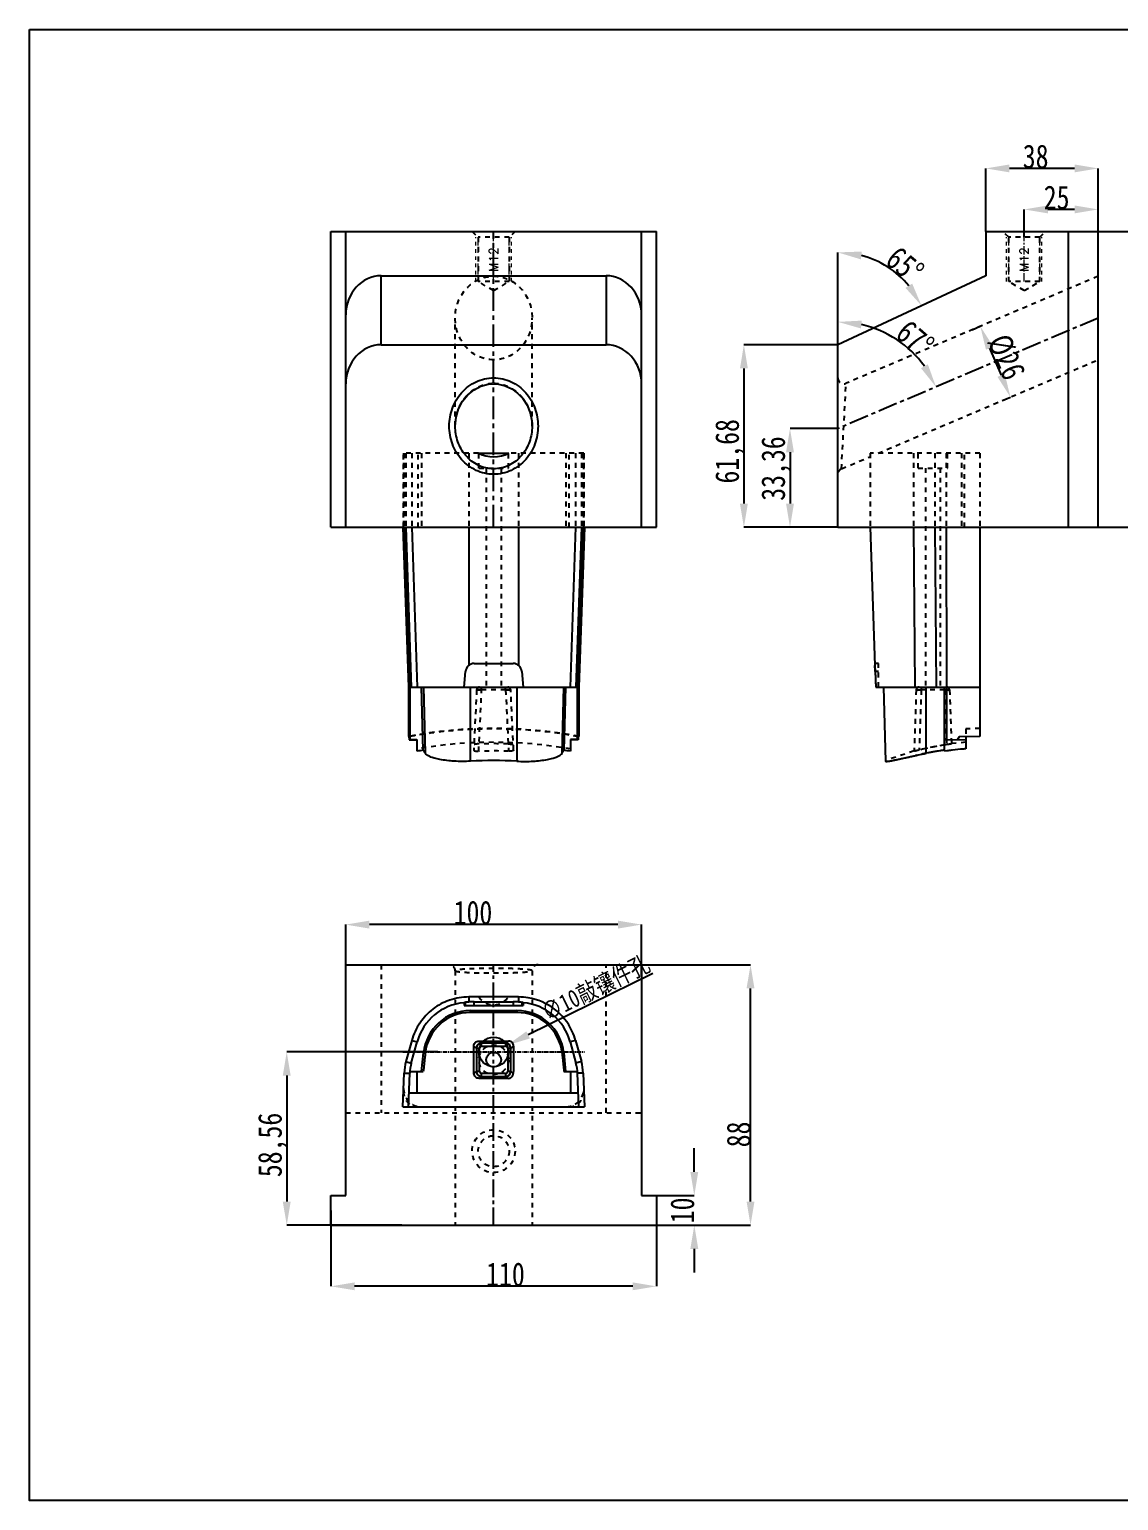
# Model space of a CAD drawing. Header units: millimetres. Extents: x 723 to 11228, y -2384 to 1578.
# Drawn here: x 5404.4 to 5772.6, y -1007.5 to -510.4 of the extents above; entities that cross this region are included whole.
import ezdxf
from ezdxf.enums import TextEntityAlignment as Align

# ---------------------------------------------------------------- set-up
doc = ezdxf.new("R2010")
doc.units = ezdxf.units.MM
doc.header["$LTSCALE"] = 16.335
doc.header["$PDMODE"] = 3
doc.header["$PDSIZE"] = 0.3125
doc.linetypes.add('CENTER', pattern=[0.6, 0.375, -0.075, 0.075, -0.075])
doc.linetypes.add('HIDDEN', pattern=[0.2, 0.1, -0.1])
doc.layers.get('0').update_dxf_attribs({"linetype": 'CONTINUOUS'})
doc.layers.get('Defpoints').update_dxf_attribs({"linetype": 'CONTINUOUS'})
doc.layers.add('DEFAULT_2', color=8, linetype='HIDDEN')
doc.layers.add('screw', color=33, linetype='CONTINUOUS', lineweight=13)
doc.styles.get("Standard").update_dxf_attribs({"font": 'txt', "width": 0.8})
doc.styles.add('TXT', font='txt.shx', dxfattribs={"bigfont": 'gbcbig.shx'})
doc.dimstyles.new('ISO-25', dxfattribs={"dimtxt": 8, "dimasz": 8, "dimexe": 0, "dimexo": 0, "dimgap": 0, "dimtad": 1, "dimtxsty": 'Standard', "dimcen": 0, "dimclrd": 4, "dimclre": 4, "dimclrt": 6, "dimadec": 0, "dimazin": 0, "dimtfac": 1, "dimtofl": 0, "dimtmove": 0, "dimatfit": 3, "dimfxl": 0, "dimarcsym": 0})

# ---------------------------------------------------------------- blocks, each defined once
blk = doc.blocks.new('*D217')
at = {"color": 4, "lineweight": -2}
for p, q in [((5629.2, -896.48), (5629.2, -888.48)), ((5616.37, -904.48), (5629.2, -904.48)), ((5616.37, -914.48), (5629.2, -914.48)), ((5629.2, -922.48), (5629.2, -930.48))]:
    blk.add_line(p, q, dxfattribs=at)
at = {"color": 4}
for points in [[(5627.87, -896.48), (5630.54, -896.48), (5629.2, -904.48)], [(5627.87, -922.48), (5630.54, -922.48), (5629.2, -914.48)]]:
    blk.add_solid(points, dxfattribs=at)
at = {"layer": 'Defpoints', "color": 0}
for p in [(5616.37, -904.48), (5616.37, -914.48), (5629.2, -914.48)]:
    blk.add_point(p, dxfattribs=at)
at = {"color": 6, "insert": (5625.2, -909.48), "char_height": 8, "attachment_point": 5, "rotation": 90}
blk.add_mtext('10', dxfattribs=at)
blk = doc.blocks.new('*D218')
at = {"color": 4, "lineweight": -2}
for p, q in [((5611.37, -826.48), (5648.21, -826.48)), ((5648.21, -906.48), (5648.21, -834.48)), ((5613.17, -914.48), (5648.21, -914.48))]:
    blk.add_line(p, q, dxfattribs=at)
at = {"color": 4}
for points in [[(5646.87, -834.48), (5649.54, -834.48), (5648.21, -826.48)], [(5646.87, -906.48), (5649.54, -906.48), (5648.21, -914.48)]]:
    blk.add_solid(points, dxfattribs=at)
at = {"layer": 'Defpoints', "color": 0}
for p in [(5611.37, -826.48), (5648.21, -826.48), (5613.17, -914.48)]:
    blk.add_point(p, dxfattribs=at)
at = {"color": 6, "insert": (5644.21, -883.81), "char_height": 8, "attachment_point": 5, "rotation": 90}
blk.add_mtext('88', dxfattribs=at)
blk = doc.blocks.new('*D219')
at = {"color": 4, "lineweight": -2}
for p, q in [((5511.37, -830.41), (5511.37, -812.9)), ((5603.37, -812.9), (5519.37, -812.9)), ((5611.37, -830.41), (5611.37, -812.9))]:
    blk.add_line(p, q, dxfattribs=at)
at = {"color": 4}
for points in [[(5519.37, -811.57), (5519.37, -814.24), (5511.37, -812.9)], [(5603.37, -811.57), (5603.37, -814.24), (5611.37, -812.9)]]:
    blk.add_solid(points, dxfattribs=at)
at = {"layer": 'Defpoints', "color": 0}
for p in [(5511.37, -812.9), (5511.37, -830.41), (5611.37, -830.41)]:
    blk.add_point(p, dxfattribs=at)
at = {"color": 6, "insert": (5554.37, -808.9), "char_height": 8, "attachment_point": 5}
blk.add_mtext('100', dxfattribs=at)
blk = doc.blocks.new('*D220')
at = {"color": 4, "lineweight": -2}
for p, q in [((5506.37, -909.48), (5506.37, -935.14)), ((5616.37, -909.48), (5616.37, -935.14)), ((5608.37, -935.14), (5514.37, -935.14))]:
    blk.add_line(p, q, dxfattribs=at)
at = {"color": 4}
for points in [[(5514.37, -933.81), (5514.37, -936.47), (5506.37, -935.14)], [(5608.37, -933.81), (5608.37, -936.47), (5616.37, -935.14)]]:
    blk.add_solid(points, dxfattribs=at)
at = {"layer": 'Defpoints', "color": 0}
for p in [(5506.37, -909.48), (5616.37, -909.48), (5506.37, -935.14)]:
    blk.add_point(p, dxfattribs=at)
at = {"color": 6, "insert": (5565.36, -931.14), "char_height": 8, "attachment_point": 5}
blk.add_mtext('110', dxfattribs=at)
blk = doc.blocks.new('*D221')
at = {"color": 4, "lineweight": -2}
for p, q in [((5542.49, -855.92), (5491.42, -855.92)), ((5491.42, -863.92), (5491.42, -906.48)), ((5530.32, -914.48), (5491.42, -914.48))]:
    blk.add_line(p, q, dxfattribs=at)
at = {"color": 4}
for points in [[(5490.08, -863.92), (5492.75, -863.92), (5491.42, -855.92)], [(5490.08, -906.48), (5492.75, -906.48), (5491.42, -914.48)]]:
    blk.add_solid(points, dxfattribs=at)
at = {"layer": 'Defpoints', "color": 0}
for p in [(5542.49, -855.92), (5491.42, -914.48), (5530.32, -914.48)]:
    blk.add_point(p, dxfattribs=at)
at = {"color": 6, "insert": (5486.75, -887.37), "char_height": 8, "attachment_point": 5, "rotation": 90}
blk.add_mtext('58,56', dxfattribs=at)
blk = doc.blocks.new('*D222')
at = {"color": 4, "lineweight": -2}
blk.add_line((5615.23, -829.44), (5573.04, -850.18), dxfattribs=at)
at = {"color": 4}
blk.add_solid([(5572.45, -848.98), (5573.63, -851.38), (5565.86, -853.71)], dxfattribs=at)
at = {"layer": 'Defpoints', "color": 0}
for p in [(5565.86, -853.71), (5556.88, -858.12)]:
    blk.add_point(p, dxfattribs=at)
at = {"color": 6, "insert": (5595.97, -834.48), "char_height": 6, "attachment_point": 5, "rotation": 26.1835}
blk.add_mtext('∅10{\\fSimSun|b0|i0|c134|p2;敲镶件孔}', dxfattribs=at)
blk = doc.blocks.new('*D223')
at = {"color": 4, "lineweight": -2}
for p, q in [((5740.74, -580.64), (5740.74, -571.21)), ((5757.74, -571.21), (5748.74, -571.21)), ((5765.74, -578.64), (5765.74, -571.21))]:
    blk.add_line(p, q, dxfattribs=at)
at = {"color": 4}
for points in [[(5748.74, -569.87), (5748.74, -572.54), (5740.74, -571.21)], [(5757.74, -569.87), (5757.74, -572.54), (5765.74, -571.21)]]:
    blk.add_solid(points, dxfattribs=at)
at = {"layer": 'Defpoints', "color": 0}
for p in [(5740.74, -571.21), (5740.74, -580.64), (5765.74, -578.64)]:
    blk.add_point(p, dxfattribs=at)
at = {"color": 6, "insert": (5751.7, -567.21), "char_height": 8, "attachment_point": 5}
blk.add_mtext('25', dxfattribs=at)
blk = doc.blocks.new('*D224')
at = {"color": 4, "lineweight": -2}
for p, q in [((5727.74, -578.64), (5727.74, -557.36)), ((5757.74, -557.36), (5735.74, -557.36)), ((5765.74, -578.64), (5765.74, -557.36))]:
    blk.add_line(p, q, dxfattribs=at)
at = {"color": 4}
for points in [[(5735.74, -556.03), (5735.74, -558.69), (5727.74, -557.36)], [(5757.74, -556.03), (5757.74, -558.69), (5765.74, -557.36)]]:
    blk.add_solid(points, dxfattribs=at)
at = {"layer": 'Defpoints', "color": 0}
for p in [(5727.74, -557.36), (5727.74, -578.64), (5765.74, -578.64)]:
    blk.add_point(p, dxfattribs=at)
at = {"color": 6, "insert": (5744.6, -553.36), "char_height": 8, "attachment_point": 5}
blk.add_mtext('38', dxfattribs=at)
blk = doc.blocks.new('*D225')
at = {"color": 4, "lineweight": -2}
for p, q in [((5677.74, -616.95), (5645.97, -616.95)), ((5645.97, -624.95), (5645.97, -670.64)), ((5677.74, -678.64), (5645.97, -678.64))]:
    blk.add_line(p, q, dxfattribs=at)
at = {"color": 4}
for points in [[(5644.64, -624.95), (5647.31, -624.95), (5645.97, -616.95)], [(5644.64, -670.64), (5647.31, -670.64), (5645.97, -678.64)]]:
    blk.add_solid(points, dxfattribs=at)
at = {"layer": 'Defpoints', "color": 0}
for p in [(5677.74, -616.95), (5645.97, -678.64), (5677.74, -678.64)]:
    blk.add_point(p, dxfattribs=at)
at = {"color": 6, "insert": (5641.31, -652.96), "char_height": 8, "attachment_point": 5, "rotation": 90}
blk.add_mtext('61,68', dxfattribs=at)
blk = doc.blocks.new('*D226')
at = {"color": 4, "lineweight": -2}
for p, q in [((5677.74, -645.28), (5661.56, -645.28)), ((5661.56, -653.28), (5661.56, -670.64)), ((5677.74, -678.64), (5661.56, -678.64))]:
    blk.add_line(p, q, dxfattribs=at)
at = {"color": 4}
for points in [[(5660.22, -653.28), (5662.89, -653.28), (5661.56, -645.28)], [(5660.22, -670.64), (5662.89, -670.64), (5661.56, -678.64)]]:
    blk.add_solid(points, dxfattribs=at)
at = {"layer": 'Defpoints', "color": 0}
for p in [(5677.74, -645.28), (5661.56, -678.64), (5677.74, -678.64)]:
    blk.add_point(p, dxfattribs=at)
at = {"color": 6, "insert": (5656.89, -658.78), "char_height": 8, "attachment_point": 5, "rotation": 90}
blk.add_mtext('33,36', dxfattribs=at)
blk = doc.blocks.new('*D227')
at = {"color": 4, "lineweight": -2}
blk.add_line((5677.74, -616.95), (5677.74, -609.22), dxfattribs=at)
blk.add_arc((5677.74, -645.28), 36.05, 35.7403, 77.2597, dxfattribs=at)
at = {"color": 4}
for points in [[(5685.54, -611.44), (5685.84, -608.79), (5677.74, -609.22)], [(5708.16, -623.56), (5705.84, -624.87), (5710.92, -631.19)]]:
    blk.add_solid(points, dxfattribs=at)
at = {"layer": 'Defpoints', "color": 0}
for p in [(5765.74, -607.92), (5691.44, -611.93), (5677.74, -616.95), (5677.74, -645.28), (5677.74, -678.64)]:
    blk.add_point(p, dxfattribs=at)
at = {"color": 6, "insert": (5703.85, -614.91), "char_height": 8, "attachment_point": 5, "rotation": 319.3014}
blk.add_mtext('67°', dxfattribs=at)
blk = doc.blocks.new('*D228')
at = {"color": 4, "lineweight": -2}
blk.add_line((5677.74, -616.95), (5677.74, -585.74), dxfattribs=at)
blk.add_arc((5677.74, -616.95), 31.21, 39.7277, 75.2723, dxfattribs=at)
at = {"color": 4}
for points in [[(5685.5, -588.09), (5685.84, -585.45), (5677.74, -585.74)], [(5702.87, -596.29), (5700.61, -597.72), (5706.02, -603.76)]]:
    blk.add_solid(points, dxfattribs=at)
at = {"layer": 'Defpoints', "color": 0}
for p in [(5689.26, -587.95), (5727.74, -593.64), (5677.74, -616.95), (5677.74, -616.95), (5677.74, -678.64)]:
    blk.add_point(p, dxfattribs=at)
at = {"color": 6, "insert": (5700.41, -590.01), "char_height": 8, "attachment_point": 5, "rotation": 319.9171}
blk.add_mtext('65°', dxfattribs=at)
blk = doc.blocks.new('*D229')
at = {"color": 4, "lineweight": -2}
for p, q in [((5723.13, -611.89), (5725.9, -610.71)), ((5729.02, -618.07), (5732.93, -627.28)), ((5733.29, -635.82), (5736.06, -634.64))]:
    blk.add_line(p, q, dxfattribs=at)
at = {"color": 4}
for points in [[(5730.25, -617.55), (5727.8, -618.6), (5725.9, -610.71)], [(5734.16, -626.76), (5731.7, -627.8), (5736.06, -634.64)]]:
    blk.add_solid(points, dxfattribs=at)
at = {"layer": 'Defpoints', "color": 0}
for p in [(5723.13, -611.89), (5733.29, -635.82), (5736.06, -634.64)]:
    blk.add_point(p, dxfattribs=at)
at = {"color": 6, "insert": (5734.66, -621.11), "char_height": 8, "attachment_point": 5, "rotation": 293}
blk.add_mtext('%%c26', dxfattribs=at)
blk = doc.blocks.new('*D230')
at = {"color": 4, "lineweight": -2}
for p, q in [((5760.59, -578.64), (5787.34, -578.64)), ((5787.34, -586.64), (5787.34, -670.64)), ((5760.59, -678.64), (5787.34, -678.64))]:
    blk.add_line(p, q, dxfattribs=at)
at = {"color": 4}
for points in [[(5786, -586.64), (5788.67, -586.64), (5787.34, -578.64)], [(5786, -670.64), (5788.67, -670.64), (5787.34, -678.64)]]:
    blk.add_solid(points, dxfattribs=at)
at = {"layer": 'Defpoints', "color": 0}
for p in [(5760.59, -578.64), (5760.59, -678.64), (5787.34, -678.64)]:
    blk.add_point(p, dxfattribs=at)
at = {"color": 6, "insert": (5783.34, -625.16), "char_height": 8, "attachment_point": 5, "rotation": 90}
blk.add_mtext('100', dxfattribs=at)

msp = doc.modelspace()

# ---------------------------------------------------------------- linework, layer by layer
at = {"color": 7, "linetype": 'Continuous'}
for p, q in [((5506.371, -678.636), (5506.371, -578.636)), ((5506.371, -578.636), (5616.371, -578.636)), ((5511.371, -678.636), (5511.371, -578.636)), ((5611.371, -678.636), (5611.371, -578.636)), ((5616.371, -678.636), (5616.371, -578.636)), ((5727.737, -578.636), (5727.737, -593.636)), ((5727.737, -578.636), (5765.737, -578.636)), ((5755.737, -678.636), (5755.737, -578.636)), ((5765.737, -678.636), (5765.737, -578.636)), ((5523.371, -616.952), (5523.371, -593.636)), ((5523.371, -593.636), (5599.371, -593.636)), ((5599.371, -593.636), (5599.371, -616.952)), ((5727.737, -593.636), (5677.737, -616.952)), ((5523.371, -616.952), (5599.371, -616.952)), ((5677.737, -678.636), (5677.737, -616.952)), ((5548.371, -644.427), (5548.371, -644.423)), ((5574.371, -644.427), (5574.371, -644.43)), ((5556.245, -653.636), (5566.498, -653.636)), ((5506.371, -678.636), (5616.371, -678.636)), ((5530.712, -678.636), (5532.599, -732.643)), ((5531.122, -678.636), (5533.007, -732.643)), ((5531.717, -678.636), (5533.536, -732.643)), ((5533.687, -678.636), (5535.506, -732.643)), ((5552.949, -678.636), (5552.949, -725.297)), ((5569.793, -678.636), (5569.793, -725.297)), ((5589.056, -678.636), (5587.237, -732.643)), ((5591.026, -678.636), (5589.207, -732.643)), ((5591.621, -678.636), (5589.736, -732.643)), ((5592.031, -678.636), (5590.144, -732.643)), ((5677.737, -678.636), (5765.737, -678.636)), ((5688.615, -678.636), (5690.245, -725.297)), ((5703.299, -678.636), (5703.799, -732.643)), ((5710.467, -678.636), (5710.967, -732.643)), ((5714.351, -678.636), (5714.419, -732.643)), ((5725.737, -678.636), (5725.737, -749.301)), ((5554.82, -724.643), (5567.923, -724.643)), ((5551.371, -732.643), (5551.832, -727.381)), ((5570.911, -727.381), (5571.371, -732.643)), ((5532.599, -732.643), (5532.599, -749.301)), ((5532.599, -732.643), (5533.007, -732.643)), ((5533.007, -732.643), (5533.007, -750.334)), ((5533.044, -750.323), (5533.044, -732.643)), ((5533.044, -732.643), (5589.699, -732.643)), ((5537.595, -753.95), (5537.034, -732.643)), ((5537.665, -732.643), (5538.248, -755.009)), ((5553.527, -757.674), (5553.527, -732.643)), ((5569.216, -732.643), (5569.216, -757.674)), ((5584.495, -755.009), (5585.078, -732.643)), ((5585.709, -732.643), (5585.148, -753.95)), ((5589.699, -750.323), (5589.699, -732.643)), ((5589.736, -732.643), (5589.736, -750.334)), ((5589.736, -732.643), (5590.144, -732.643)), ((5590.144, -732.643), (5590.144, -749.301)), ((5690.571, -732.643), (5725.737, -732.643)), ((5693.201, -732.643), (5693.857, -757.674)), ((5707.599, -755.009), (5707.54, -732.643)), ((5713.776, -754.321), (5713.776, -732.643)), ((5714.419, -732.643), (5714.419, -750.334)), ((5532.851, -749.441), (5532.599, -749.301)), ((5532.769, -749.396), (5532.769, -750.449)), ((5532.769, -750.449), (5533.007, -750.334)), ((5532.769, -750.449), (5535.367, -750.449)), ((5532.871, -750.4), (5532.851, -749.441)), ((5533.044, -750.323), (5535.367, -750.323)), ((5535.367, -750.323), (5535.367, -754.321)), ((5587.376, -750.323), (5587.376, -754.321)), ((5589.699, -750.323), (5587.376, -750.323)), ((5589.974, -750.449), (5587.376, -750.449)), ((5589.974, -750.449), (5589.736, -750.334)), ((5589.892, -749.441), (5589.872, -750.4)), ((5590.144, -749.301), (5589.892, -749.441)), ((5589.974, -749.396), (5589.974, -750.449)), ((5713.776, -750.323), (5721.013, -750.449)), ((5718.735, -749.441), (5718.185, -750.4)), ((5725.737, -749.301), (5718.735, -749.441)), ((5721.013, -749.396), (5721.013, -753.527)), ((5511.371, -904.476), (5511.371, -826.476)), ((5511.371, -826.476), (5611.371, -826.476)), ((5611.371, -826.476), (5611.371, -904.476)), ((5551.371, -839.31), (5551.371, -840.241)), ((5551.832, -840.241), (5551.832, -839.092)), ((5552.949, -837.355), (5552.949, -838.985)), ((5569.793, -837.355), (5552.949, -837.355)), ((5554.82, -840.241), (5554.82, -838.962)), ((5554.82, -838.962), (5567.923, -838.962)), ((5567.923, -838.962), (5567.923, -840.241)), ((5569.793, -837.355), (5569.793, -838.985)), ((5570.911, -839.092), (5570.911, -840.241)), ((5571.371, -839.31), (5571.371, -840.241)), ((5551.371, -840.241), (5571.371, -840.241)), ((5553.527, -842.596), (5553.527, -841.941)), ((5553.527, -841.941), (5569.216, -841.941)), ((5569.216, -841.941), (5569.216, -842.596)), ((5533.687, -852.039), (5531.717, -859.207)), ((5533.536, -859.707), (5535.506, -852.538)), ((5533.687, -852.039), (5535.506, -852.538)), ((5555.605, -854.653), (5554.636, -853.983)), ((5555.605, -854.653), (5555.605, -862.529)), ((5555.605, -854.653), (5556.608, -854.653)), ((5556.326, -852.264), (5557.312, -852.945)), ((5556.608, -862.529), (5556.608, -854.653)), ((5557.312, -853.95), (5557.312, -852.945)), ((5565.431, -852.945), (5557.312, -852.945)), ((5557.312, -853.95), (5565.431, -853.95)), ((5565.431, -852.945), (5566.417, -852.264)), ((5565.431, -852.945), (5565.431, -853.95)), ((5566.134, -854.653), (5566.134, -862.529)), ((5566.134, -854.653), (5567.138, -854.653)), ((5568.107, -853.983), (5567.138, -854.653)), ((5567.138, -862.529), (5567.138, -854.653)), ((5589.056, -852.039), (5587.237, -852.538)), ((5587.237, -852.538), (5589.207, -859.707)), ((5589.056, -852.039), (5591.026, -859.207)), ((5531.717, -859.207), (5533.536, -859.707)), ((5537.034, -862.516), (5537.665, -856.279)), ((5537.665, -856.279), (5538.248, -856.338)), ((5584.495, -856.338), (5585.078, -856.279)), ((5585.078, -856.279), (5585.709, -862.516)), ((5591.026, -859.207), (5589.207, -859.707)), ((5530.712, -874.476), (5531.122, -863.091)), ((5531.122, -863.091), (5533.007, -863.159)), ((5532.599, -874.476), (5533.007, -863.159)), ((5533.044, -862.516), (5537.595, -862.516)), ((5535.367, -862.516), (5535.367, -869.753)), ((5554.722, -863.183), (5555.605, -862.529)), ((5556.608, -862.529), (5555.605, -862.529)), ((5557.312, -864.237), (5556.444, -864.879)), ((5557.312, -864.237), (5557.312, -863.232)), ((5565.431, -863.232), (5557.312, -863.232)), ((5557.312, -864.237), (5565.431, -864.237)), ((5565.431, -863.232), (5565.431, -864.237)), ((5566.299, -864.879), (5565.431, -864.237)), ((5567.138, -862.529), (5566.134, -862.529)), ((5567.138, -862.529), (5568.021, -863.183)), ((5585.148, -862.516), (5589.699, -862.516)), ((5587.376, -862.516), (5587.376, -869.753)), ((5591.621, -863.091), (5589.736, -863.159)), ((5590.144, -874.476), (5589.736, -863.159)), ((5591.621, -863.091), (5592.031, -874.476)), ((5532.769, -869.753), (5589.974, -869.753)), ((5530.712, -874.476), (5592.031, -874.476)), ((5506.371, -914.476), (5506.371, -904.476)), ((5506.371, -904.476), (5511.371, -904.476)), ((5611.371, -904.476), (5616.371, -904.476)), ((5616.371, -904.476), (5616.371, -914.476)), ((5506.371, -914.476), (5616.371, -914.476))]:
    msp.add_line(p, q, dxfattribs=at)
at = {"color": 1, "linetype": 'CENTER', "ltscale": 1.243955}
msp.add_line((5561.371, -678.636), (5561.371, -578.636), dxfattribs=at)
at = {"color": 1, "linetype": 'CENTER', "ltscale": 0.970285}
msp.add_line((5561.371, -914.476), (5561.371, -826.476), dxfattribs=at)
at = {"color": 1, "linetype": 'CENTER', "ltscale": 0.230886}
msp.add_line((5530.712, -855.916), (5592.031, -855.916), dxfattribs=at)
msp.add_lwpolyline([(5404.429, -510.383), (6094.749, -510.383), (6094.749, -1007.549), (5404.429, -1007.549)], close=True)
at = {"color": 7, "linetype": 'Continuous'}
for points in [[(5548.371, -644.423), (5548.658, -641.441), (5549.515, -638.566), (5550.876, -635.994), (5552.651, -633.828), (5554.75, -632.127), (5557.076, -630.936), (5559.527, -630.277), (5561.371, -630.132)], [(5561.371, -630.132), (5562.984, -630.242), (5565.272, -630.791), (5567.468, -631.803), (5569.487, -633.262), (5571.25, -635.138), (5572.684, -637.387), (5573.715, -639.945), (5574.277, -642.705), (5574.371, -644.43)]]:
    msp.add_lwpolyline(points, dxfattribs=at)
msp.add_circle((5561.371, -855.916), 5)
msp.add_circle((5561.371, -858.59), 2.5, dxfattribs=at)
for centre, radius, start, end in [((5554.82, -727.643), 3, 90, 175), ((5567.923, -727.643), 3, 5, 90), ((7920.47, -637.38), 2231.933, 182.311027, 182.446211), ((5561.371, -903.636), 151.563, 99.02565, 99.87939), ((5561.371, -903.636), 151.563, 80.12061, 80.97435), ((5725.475, -840.771), 87.605, 97.67439, 101.77447), ((5726.979, -841.321), 87.996, 93.88713, 98.6289), ((5561.371, -905.251), 147.785, 86.95725, 93.04275), ((5552.755, -857.075), 19.654, 117.85714, 136.77703), ((5553.057, -857.657), 20.309, 109.74706, 117.84663), ((5553.087, -857.735), 20.392, 108.62138, 109.75074), ((5553.033, -857.553), 20.203, 99.37369, 108.64275), ((5552.963, -857.072), 19.717, 90.03879, 99.39915), ((5561.632, -860.345), 23.404, 114.75518, 116.00246), ((5569.79, -857.36), 20.005, 80.68995, 89.99064), ((5561.227, -860.083), 23.118, 63.9707, 65.23366), ((5569.793, -857.332), 18.09, 15.36508, 84.99557), ((5569.81, -857.322), 19.957, 24.67446, 80.69033), ((5553.235, -857.522), 20.309, 136.78746, 144.86978), ((5553.527, -857.884), 15.943, 90, 174.22365), ((5553.54, -857.978), 15.381, 90.04942, 173.88136), ((5561.371, -6474.351), 5631.76, 89.920191, 90.079809), ((5569.216, -857.884), 15.943, 5.77635, 90), ((5569.203, -857.977), 15.381, 6.11833, 89.95103), ((5552.697, -857.276), 19.719, 155.23557, 164.59563), ((5553.142, -857.472), 20.205, 145.99176, 155.26102), ((5553.303, -857.571), 20.394, 144.86611, 146.01311), ((5569.763, -857.344), 20.009, 15.37464, 24.67453), ((3781.854, -875.174), 1772.909, 0.387542, 0.684869), ((5557.313, -854.654), 1.709, 90.059, 179.94698), ((5561.371, 3639.491), 4491.757, 269.935636, 270.064364), ((5565.429, -854.654), 1.709, 0.05303, 89.941), ((7340.882, -875.174), 1772.902, 179.31513, 179.612458), ((5548.072, -863.701), 16.961, 164.6344, 177.938), ((5548.072, -863.701), 15.075, 164.6344, 177.938), ((5574.671, -863.701), 15.075, 2.062, 15.3656), ((5574.671, -863.701), 16.961, 2.062, 15.3656), ((5557.313, -862.528), 1.709, 180.05739, 269.93744), ((5561.371, -5186.523), 4321.647, 89.934667, 90.065333), ((5565.429, -862.528), 1.709, 270.06256, 359.94262)]:
    msp.add_arc(centre, radius, start, end, dxfattribs=at)
for centre, major_axis, ratio, start_param, end_param in [((5523.371, -606.877), (0, 13.241), 0.9063078, 0, 1.5707963), ((5599.371, -606.877), (0, 13.241), 0.9063078, -1.5707963, 0), ((5523.371, -630.192), (0, 13.241), 0.9063078, 0, 1.5707963), ((5599.371, -630.192), (0, -13.241), 0.9063078, 1.5707963, 3.1415927), ((5561.371, -640.658), (0, 14.123), 0.9205049, 2.7362133, 3.546972), ((5548.072, -750.344), (15.075, 0), 0.0174551, 3.0628674, 3.105604), ((5574.671, -750.344), (15.075, 0), 0.0174551, 0.0359887, 0.0787252), ((5552.949, -857.332), (4.794, 17.444), 0.999959, 0.3555085, 1.5707963), ((5554.82, -839.067), (3, 0), 0.0349208, 1.5707963, 2.244199), ((5567.923, -839.067), (3, 0), 0.0349208, 0.8973936, 1.5707963)]:
    msp.add_ellipse(centre, major_axis=major_axis, ratio=ratio, start_param=start_param, end_param=end_param, dxfattribs=at)
for points, knots in [([(5561.371, -660.723), (5560.349, -660.723), (5558.296, -660.493), (5555.374, -659.485), (5552.732, -657.88), (5550.472, -655.774), (5548.663, -653.272), (5546.912, -649.56), (5546.011, -644.427), (5546.912, -639.293), (5548.663, -635.582), (5550.473, -633.079), (5552.732, -630.974), (5555.374, -629.37), (5558.296, -628.361), (5560.349, -628.132), (5561.371, -628.132)], [0, 0, 0, 0, 0.0625418, 0.1250834, 0.187637, 0.2501975, 0.3127658, 0.3753395, 0.5000133, 0.6246828, 0.6872516, 0.7498142, 0.8123688, 0.8749182, 0.9374592, 1, 1, 1, 1]), ([(5561.371, -628.132), (5562.394, -628.132), (5564.446, -628.361), (5567.369, -629.37), (5570.011, -630.974), (5572.271, -633.08), (5574.08, -635.582), (5575.831, -639.294), (5576.731, -644.428), (5575.831, -649.561), (5574.08, -653.273), (5572.27, -655.775), (5570.011, -657.881), (5567.369, -659.485), (5564.446, -660.493), (5562.394, -660.723), (5561.371, -660.723)], [0, 0, 0, 0, 0.0625418, 0.1250834, 0.187637, 0.2501975, 0.3127658, 0.3753395, 0.5000133, 0.6246828, 0.6872516, 0.7498142, 0.8123688, 0.8749182, 0.9374592, 1, 1, 1, 1]), ([(5561.371, -658.882), (5560.473, -658.882), (5558.671, -658.672), (5556.115, -657.757), (5553.818, -656.31), (5551.226, -653.806), (5548.972, -649.819), (5548.371, -646.215), (5548.371, -644.427)], [0, 0, 0, 0, 0.125291, 0.2505653, 0.3758372, 0.50109, 0.7504989, 1, 1, 1, 1]), ([(5574.371, -644.43), (5574.371, -646.218), (5573.77, -649.821), (5571.516, -653.807), (5568.924, -656.31), (5566.628, -657.757), (5564.072, -658.672), (5562.269, -658.882), (5561.371, -658.882)], [0, 0, 0, 0, 0.2495058, 0.4989076, 0.624155, 0.7494249, 0.8747044, 1, 1, 1, 1]), ([(5690.245, -725.297), (5690.25, -725.439), (5690.286, -726.134), (5690.33, -726.828), (5690.352, -727.381)], [0, 0, 0, 0, 0.2036731, 1, 1, 1, 1]), ([(5538.248, -755.009), (5538.195, -754.906), (5538, -754.54), (5537.778, -754.186), (5537.595, -753.95)], [0, 0, 0, 0, 0.2788136, 1, 1, 1, 1]), ([(5553.527, -757.674), (5551.679, -757.772), (5548.217, -757.776), (5544.124, -757.331), (5541.415, -756.717), (5539.928, -756.221), (5538.877, -755.698), (5538.368, -755.244), (5538.248, -755.009)], [0, 0, 0, 0, 0.3504898, 0.6544311, 0.7772408, 0.8762646, 0.9500489, 1, 1, 1, 1]), ([(5569.216, -757.674), (5571.064, -757.772), (5574.526, -757.775), (5578.62, -757.331), (5581.328, -756.717), (5582.815, -756.221), (5583.866, -755.698), (5584.375, -755.243), (5584.495, -755.009)], [0, 0, 0, 0, 0.350521, 0.6544557, 0.7772648, 0.8762734, 0.9500549, 1, 1, 1, 1]), ([(5584.495, -755.009), (5584.548, -754.906), (5584.743, -754.54), (5584.965, -754.186), (5585.148, -753.95)], [0, 0, 0, 0, 0.2788131, 1, 1, 1, 1]), ([(5693.857, -757.674), (5693.857, -757.703), (5693.927, -757.737), (5694.015, -757.745), (5694.194, -757.751), (5694.491, -757.724), (5695.174, -757.633), (5696.309, -757.42), (5697.982, -757.075), (5700.023, -756.633), (5702.361, -756.124), (5704.919, -755.572), (5706.69, -755.198), (5707.599, -755.009)], [0, 0, 0, 0, 0.006245, 0.0122091, 0.020404, 0.0436933, 0.076161, 0.1673647, 0.2905568, 0.4410351, 0.613305, 0.8017384, 1, 1, 1, 1]), ([(5551.832, -839.092), (5551.867, -839.075), (5551.985, -839.059), (5552.211, -839.026), (5552.547, -839.001), (5552.805, -838.989), (5552.949, -838.985)], [0, 0, 0, 0, 0.1039786, 0.3112934, 0.6139785, 1, 1, 1, 1]), ([(5569.793, -838.985), (5569.938, -838.989), (5570.196, -839.001), (5570.532, -839.026), (5570.758, -839.059), (5570.876, -839.075), (5570.911, -839.092)], [0, 0, 0, 0, 0.3859944, 0.6886776, 0.8960027, 1, 1, 1, 1]), ([(5554.636, -853.983), (5554.633, -853.764), (5554.713, -853.318), (5555.08, -852.745), (5555.646, -852.354), (5556.1, -852.263), (5556.326, -852.264)], [0, 0, 0, 0, 0.2464005, 0.4951101, 0.7467126, 1, 1, 1, 1]), ([(5557.312, -853.95), (5557.134, -853.95), (5556.773, -854.114), (5556.608, -854.475), (5556.608, -854.653)], [0, 0, 0, 0, 0.5002607, 1, 1, 1, 1]), ([(5566.134, -854.653), (5566.134, -854.474), (5565.97, -854.114), (5565.609, -853.95), (5565.431, -853.95)], [0, 0, 0, 0, 0.5000928, 1, 1, 1, 1]), ([(5568.107, -853.983), (5568.109, -853.764), (5568.029, -853.318), (5567.663, -852.745), (5567.097, -852.354), (5566.642, -852.263), (5566.417, -852.264)], [0, 0, 0, 0, 0.2463777, 0.495074, 0.7466884, 1, 1, 1, 1]), ([(5538.248, -856.338), (5538.193, -856.851), (5537.974, -858.91), (5537.757, -860.969), (5537.595, -862.516)], [0, 0, 0, 0, 0.2488225, 1, 1, 1, 1]), ([(5584.495, -856.338), (5584.55, -856.851), (5584.769, -858.91), (5584.986, -860.969), (5585.148, -862.516)], [0, 0, 0, 0, 0.2488225, 1, 1, 1, 1]), ([(5556.444, -864.879), (5556.007, -864.88), (5555.099, -864.521), (5554.725, -863.617), (5554.722, -863.183)], [0, 0, 0, 0, 0.5015711, 1, 1, 1, 1]), ([(5556.608, -862.529), (5556.608, -862.708), (5556.773, -863.068), (5557.134, -863.232), (5557.312, -863.232)], [0, 0, 0, 0, 0.5001036, 1, 1, 1, 1]), ([(5565.431, -863.232), (5565.609, -863.232), (5565.97, -863.068), (5566.134, -862.707), (5566.134, -862.529)], [0, 0, 0, 0, 0.5002499, 1, 1, 1, 1]), ([(5566.299, -864.879), (5566.736, -864.88), (5567.644, -864.521), (5568.018, -863.617), (5568.021, -863.183)], [0, 0, 0, 0, 0.5015766, 1, 1, 1, 1])]:
    msp.add_open_spline(points, degree=3, knots=knots, dxfattribs=at)
at = {"layer": 'DEFAULT_2', "color": 8, "linetype": 'HIDDEN'}
for p, q in [((5554.121, -578.636), (5556.121, -580.636)), ((5556.121, -580.636), (5556.121, -595.605)), ((5566.621, -580.636), (5556.121, -580.636)), ((5568.621, -578.636), (5566.621, -580.636)), ((5566.621, -580.636), (5566.621, -595.605)), ((5735.487, -580.636), (5733.487, -578.636)), ((5735.487, -595.605), (5735.487, -580.636)), ((5745.987, -580.636), (5735.487, -580.636)), ((5745.987, -580.636), (5747.987, -578.636)), ((5745.987, -595.605), (5745.987, -580.636)), ((5561.371, -598.636), (5556.121, -595.605)), ((5566.621, -595.605), (5556.121, -595.605)), ((5561.371, -598.636), (5566.621, -595.605)), ((5765.737, -593.8), (5680.518, -629.973)), ((5740.737, -598.636), (5735.487, -595.605)), ((5745.987, -595.605), (5735.487, -595.605)), ((5740.737, -598.636), (5745.987, -595.605)), ((5548.371, -644.427), (5548.371, -607.922)), ((5574.371, -644.427), (5574.371, -607.922)), ((5691.312, -653.636), (5765.737, -622.045)), ((5678.955, -658.882), (5680.518, -629.973)), ((5530.895, -678.636), (5530.895, -653.636)), ((5556.245, -653.636), (5530.898, -653.636)), ((5530.932, -653.636), (5530.932, -678.636)), ((5531.122, -653.636), (5531.122, -678.636)), ((5531.717, -653.636), (5531.717, -678.636)), ((5533.687, -653.636), (5533.687, -678.636)), ((5535.895, -678.636), (5535.895, -653.636)), ((5536.932, -653.636), (5536.932, -678.636)), ((5552.949, -653.636), (5552.949, -678.636)), ((5556.371, -658.636), (5556.371, -653.636)), ((5566.371, -658.636), (5566.371, -653.636)), ((5591.847, -653.636), (5566.498, -653.636)), ((5569.793, -653.636), (5569.793, -678.636)), ((5585.811, -653.636), (5585.811, -678.636)), ((5586.848, -678.636), (5586.848, -653.636)), ((5589.056, -653.636), (5589.056, -678.636)), ((5591.026, -653.636), (5591.026, -678.636)), ((5591.621, -653.636), (5591.621, -678.636)), ((5591.807, -653.636), (5591.807, -678.636)), ((5591.844, -678.636), (5591.844, -653.636)), ((5678.955, -658.882), (5688.615, -654.781)), ((5688.615, -653.636), (5688.615, -678.636)), ((5725.737, -653.636), (5688.615, -653.636)), ((5703.299, -653.636), (5703.299, -678.636)), ((5704.85, -658.636), (5704.85, -653.636)), ((5710.467, -653.636), (5710.467, -678.636)), ((5714.351, -653.636), (5714.351, -678.636)), ((5714.85, -658.636), (5714.85, -653.636)), ((5719.521, -653.636), (5719.521, -678.636)), ((5720.557, -678.636), (5720.557, -653.636)), ((5725.737, -653.636), (5725.737, -678.636)), ((5556.371, -658.636), (5566.371, -658.636)), ((5558.871, -658.636), (5558.871, -732.643)), ((5563.871, -658.636), (5563.871, -732.643)), ((5704.851, -658.636), (5714.85, -658.636)), ((5707.35, -658.636), (5707.35, -732.643)), ((5712.35, -658.636), (5712.35, -732.643)), ((5691.501, -724.643), (5690.222, -724.643)), ((5691.501, -732.643), (5691.501, -724.643)), ((5690.299, -726.32), (5690.294, -726.224)), ((5691.501, -727.381), (5690.352, -727.381)), ((5533.007, -732.643), (5533.044, -732.643)), ((5555.605, -733.6), (5554.636, -753.929)), ((5556.326, -754.313), (5557.312, -733.614)), ((5557.312, -733.612), (5557.312, -732.643)), ((5565.431, -733.614), (5557.312, -733.614)), ((5565.431, -733.614), (5565.431, -732.643)), ((5565.431, -733.614), (5566.417, -754.313)), ((5568.107, -753.929), (5567.138, -733.6)), ((5589.699, -732.643), (5589.736, -732.643)), ((5704.206, -733.614), (5703.524, -754.313)), ((5705.913, -733.6), (5705.243, -753.929)), ((5705.913, -732.643), (5705.913, -733.6)), ((5713.79, -733.6), (5705.913, -733.6)), ((5713.79, -733.6), (5714.443, -752.122)), ((5715.497, -733.612), (5716.14, -751.832)), ((5725.737, -746.642), (5721.013, -746.766)), ((5721.013, -746.767), (5721.013, -749.396)), ((5703.527, -754.227), (5693.852, -757.465)), ((5721.013, -751.292), (5716.137, -751.753)), ((5523.371, -826.476), (5523.371, -876.476)), ((5548.371, -828.476), (5548.371, -914.476)), ((5574.371, -828.476), (5574.371, -914.476)), ((5599.371, -876.476), (5599.371, -826.476)), ((5511.371, -876.476), (5611.371, -876.476))]:
    msp.add_line(p, q, dxfattribs=at)
at = {"layer": 'DEFAULT_2', "color": 1, "linetype": 'CENTER', "ltscale": 1.078696}
msp.add_line((5765.737, -607.922), (5677.737, -645.276), dxfattribs=at)
at = {"layer": 'DEFAULT_2', "color": 8, "linetype": 'HIDDEN'}
for centre, radius in [((5561.371, -858.59), 5), ((5561.371, -889.476), 7.25), ((5561.371, -889.476), 5.25)]:
    msp.add_circle(centre, radius, dxfattribs=at)
for centre, radius, start, end in [((5679.737, -628.132), 2, 180, 293), ((5679.737, -660.723), 2, 113, 180), ((5608.004, -731.045), 82.431, 2.964, 3.2858), ((5633.836, -729.693), 56.563, 2.55532, 2.94928), ((5640.264, -729.403), 50.128, 2.31206, 2.55239), ((7949.215, -636.267), 2260.7, 182.309854, 182.443317), ((5556.608, -733.648), 1.005, 90, 177.27254), ((5566.134, -733.648), 1.005, 2.72746, 90), ((5705.21, -733.648), 1.005, 90, 178.11338), ((5714.492, -733.648), 1.005, 2.02008, 90), ((5561.371, -903.636), 156.994, 79.43973, 100.56027), ((5561.371, -903.636), 156.871, 79.49449, 100.50551), ((5561.371, -903.636), 152.345, 80.17182, 99.82818), ((5561.371, -902.313), 148.086, 88.04733, 91.95267), ((5561.371, -904.304), 152.551, 88.14885, 91.85115), ((5832.702, -1354.716), 612.617, 101.783323, 102.123745), ((5726.986, -840.286), 89.052, 98.09681, 104.13188), ((5726.982, -840.265), 89.03, 98.53075, 104.13263), ((5725.445, -840.612), 87.443, 100.40698, 101.77607), ((5725.478, -840.789), 87.624, 99.43688, 100.4077), ((5725.464, -840.705), 87.539, 99.04094, 99.43678), ((5725.488, -840.862), 87.698, 97.67493, 99.04045), ((5726.995, -840.358), 89.125, 98.096, 98.53017), ((5726.97, -841.252), 87.927, 97.04793, 98.62987), ((5726.976, -841.293), 87.968, 93.88648, 96.05397), ((5688.581, -718.733), 39.447, 280.00961, 280.97105), ((5659.745, -576.545), 184.532, 281.7592, 282.06954), ((5597.183, -283.637), 484.046, 282.06154, 282.29599), ((5546.371, -828.476), 2, 0.00016, 89.99991), ((5576.371, -828.476), 2, 90.001, 180.00016), ((5535.895, -869.476), 5, 177.938, 270), ((5536.932, -868.476), 6, 177.938, 270), ((5585.811, -868.476), 6, 270, 2.062), ((5586.848, -869.476), 5, 270, 2.062)]:
    msp.add_arc(centre, radius, start, end, dxfattribs=at)
msp.add_ellipse((5561.371, -607.922), major_axis=(0, -14.123), ratio=0.9205049, dxfattribs=at)
msp.add_ellipse((5561.371, -806.781), major_axis=(0, 33.271), ratio=0.3907311, start_param=2.7362133, end_param=3.546972, dxfattribs=at)
for points, knots in [([(5548.371, -644.423), (5548.372, -642.635), (5548.974, -639.032), (5551.227, -635.047), (5553.82, -632.544), (5556.116, -631.097), (5558.671, -630.182), (5560.474, -629.973), (5561.371, -629.973)], [0, 0, 0, 0, 0.2495059, 0.4989077, 0.6241551, 0.7494249, 0.8747045, 1, 1, 1, 1]), ([(5561.371, -629.973), (5562.269, -629.973), (5564.072, -630.182), (5566.628, -631.097), (5568.924, -632.545), (5571.517, -635.049), (5573.77, -639.035), (5574.371, -642.639), (5574.371, -644.427)], [0, 0, 0, 0, 0.125291, 0.2505653, 0.3758372, 0.50109, 0.7504989, 1, 1, 1, 1]), ([(5690.265, -725.725), (5690.263, -725.687), (5690.255, -725.544), (5690.249, -725.402), (5690.245, -725.297)], [0, 0, 0, 0, 0.2693486, 1, 1, 1, 1]), ([(5690.294, -726.224), (5690.291, -726.181), (5690.281, -726.014), (5690.272, -725.848), (5690.265, -725.725)], [0, 0, 0, 0, 0.2622834, 1, 1, 1, 1]), ([(5555.605, -733.6), (5555.605, -733.597), (5555.621, -733.597), (5555.641, -733.592), (5555.685, -733.591), (5555.768, -733.589), (5555.911, -733.588), (5556.12, -733.589), (5556.376, -733.592), (5556.778, -733.598), (5557.094, -733.606), (5557.312, -733.612)], [0, 0, 0, 0, 0.0052762, 0.0198539, 0.043755, 0.0768277, 0.1693171, 0.2935197, 0.4448567, 0.6176511, 1, 1, 1, 1]), ([(5557.312, -733.614), (5557.094, -733.608), (5556.778, -733.601), (5556.376, -733.593), (5556.12, -733.59), (5555.911, -733.589), (5555.768, -733.59), (5555.685, -733.592), (5555.641, -733.593), (5555.621, -733.597), (5555.605, -733.597), (5555.605, -733.6)], [0, 0, 0, 0, 0.3823796, 0.5551896, 0.7065433, 0.8307595, 0.9232514, 0.9563179, 0.9802086, 0.9947694, 1, 1, 1, 1]), ([(5565.431, -733.612), (5565.649, -733.606), (5565.965, -733.598), (5566.367, -733.592), (5566.622, -733.589), (5566.831, -733.588), (5566.975, -733.589), (5567.058, -733.591), (5567.102, -733.592), (5567.122, -733.597), (5567.138, -733.597), (5567.138, -733.6)], [0, 0, 0, 0, 0.382342, 0.5551342, 0.7064731, 0.8306796, 0.92317, 0.9562404, 0.9801398, 0.9947183, 1, 1, 1, 1]), ([(5567.138, -733.6), (5567.138, -733.597), (5567.121, -733.597), (5567.102, -733.593), (5567.058, -733.592), (5566.975, -733.59), (5566.831, -733.589), (5566.622, -733.59), (5566.367, -733.593), (5565.965, -733.601), (5565.649, -733.608), (5565.431, -733.614)], [0, 0, 0, 0, 0.0052252, 0.0197852, 0.0436776, 0.0767463, 0.1692373, 0.2934494, 0.4448013, 0.6176136, 1, 1, 1, 1]), ([(5704.206, -733.614), (5704.206, -733.611), (5704.222, -733.609), (5704.259, -733.602), (5704.359, -733.598), (5704.511, -733.592), (5704.722, -733.59), (5704.977, -733.589), (5705.379, -733.591), (5705.695, -733.596), (5705.913, -733.6)], [0, 0, 0, 0, 0.0055839, 0.0202607, 0.0772866, 0.1697593, 0.2939058, 0.4451625, 0.6178619, 1, 1, 1, 1]), ([(5715.497, -733.612), (5715.497, -733.609), (5715.481, -733.607), (5715.444, -733.599), (5715.344, -733.596), (5715.192, -733.59), (5714.98, -733.588), (5714.726, -733.588), (5714.323, -733.59), (5714.007, -733.595), (5713.79, -733.6)], [0, 0, 0, 0, 0.0055858, 0.0202645, 0.0772927, 0.1697662, 0.2939122, 0.4451673, 0.6178647, 1, 1, 1, 1]), ([(5713.79, -733.6), (5714.007, -733.595), (5714.323, -733.59), (5714.726, -733.588), (5714.98, -733.588), (5715.192, -733.59), (5715.344, -733.596), (5715.444, -733.599), (5715.481, -733.607), (5715.497, -733.609), (5715.497, -733.612)], [0, 0, 0, 0, 0.3821309, 0.554826, 0.7060811, 0.8302296, 0.9227049, 0.9797338, 0.9944135, 1, 1, 1, 1]), ([(5554.636, -753.929), (5554.633, -753.995), (5554.745, -754.097), (5554.916, -754.168), (5555.222, -754.256), (5555.697, -754.313), (5556.105, -754.321), (5556.326, -754.313)], [0, 0, 0, 0, 0.1100746, 0.2025357, 0.3221729, 0.6323062, 1, 1, 1, 1]), ([(5556.444, -751.832), (5556.224, -751.839), (5555.818, -751.863), (5555.29, -751.922), (5554.938, -751.993), (5554.772, -752.058), (5554.723, -752.102), (5554.722, -752.122)], [0, 0, 0, 0, 0.3713079, 0.6877576, 0.9042991, 0.9664662, 1, 1, 1, 1]), ([(5566.299, -751.832), (5566.519, -751.839), (5566.925, -751.863), (5567.453, -751.922), (5567.805, -751.993), (5567.971, -752.058), (5568.02, -752.102), (5568.021, -752.122)], [0, 0, 0, 0, 0.3713229, 0.687763, 0.9042955, 0.9664642, 1, 1, 1, 1]), ([(5568.107, -753.929), (5568.11, -753.995), (5567.998, -754.097), (5567.826, -754.168), (5567.521, -754.256), (5567.046, -754.313), (5566.638, -754.321), (5566.417, -754.313)], [0, 0, 0, 0, 0.1100693, 0.2025162, 0.3221389, 0.6322752, 1, 1, 1, 1]), ([(5705.243, -753.929), (5705.028, -753.984), (5704.714, -754.062), (5704.313, -754.157), (5704.052, -754.219), (5703.844, -754.262), (5703.669, -754.303), (5703.597, -754.305), (5703.523, -754.324), (5703.524, -754.313)], [0, 0, 0, 0, 0.3775487, 0.5503022, 0.7029551, 0.8291413, 0.9233242, 0.9808199, 1, 1, 1, 1]), ([(5705.243, -753.929), (5705.028, -753.984), (5704.714, -754.062), (5704.313, -754.157), (5704.052, -754.219), (5703.844, -754.262), (5703.669, -754.303), (5703.597, -754.305), (5703.523, -754.324), (5703.524, -754.313)], [0, 0, 0, 0, 0.3775782, 0.5503451, 0.7029966, 0.8291696, 0.9233394, 0.9808277, 1, 1, 1, 1]), ([(5716.14, -751.832), (5716.14, -751.844), (5716.074, -751.849), (5715.999, -751.879), (5715.832, -751.904), (5715.629, -751.942), (5715.374, -751.983), (5714.975, -752.045), (5714.66, -752.091), (5714.443, -752.122)], [0, 0, 0, 0, 0.0208441, 0.0784874, 0.1713118, 0.2954939, 0.4464702, 0.6187069, 1, 1, 1, 1]), ([(5716.14, -751.832), (5716.14, -751.844), (5716.074, -751.849), (5715.999, -751.879), (5715.832, -751.904), (5715.629, -751.942), (5715.374, -751.983), (5714.975, -752.045), (5714.66, -752.091), (5714.443, -752.122)], [0, 0, 0, 0, 0.0208396, 0.078479, 0.1713031, 0.2954873, 0.4464711, 0.6187118, 1, 1, 1, 1]), ([(5693.857, -757.674), (5693.858, -757.714), (5694.043, -757.765), (5694.156, -757.749), (5694.255, -757.743)], [0, 0, 0, 0, 0.2865348, 1, 1, 1, 1]), ([(5694.255, -757.743), (5694.278, -757.741), (5694.379, -757.734), (5694.48, -757.723), (5694.558, -757.714)], [0, 0, 0, 0, 0.2236866, 1, 1, 1, 1]), ([(5694.558, -757.714), (5694.621, -757.707), (5694.915, -757.668), (5695.207, -757.62), (5695.437, -757.579)], [0, 0, 0, 0, 0.2131155, 1, 1, 1, 1]), ([(5696.088, -757.459), (5696.186, -757.44), (5696.607, -757.357), (5697.028, -757.271), (5697.352, -757.204)], [0, 0, 0, 0, 0.2310363, 1, 1, 1, 1]), ([(5700.266, -756.58), (5700.445, -756.541), (5701.188, -756.379), (5701.932, -756.218), (5702.497, -756.095)], [0, 0, 0, 0, 0.2406368, 1, 1, 1, 1]), ([(5702.497, -756.095), (5702.623, -756.068), (5703.136, -755.957), (5703.65, -755.846), (5704.038, -755.763)], [0, 0, 0, 0, 0.2457261, 1, 1, 1, 1]), ([(5561.371, -827.695), (5560.479, -827.695), (5558.741, -827.706), (5556.243, -827.753), (5553.989, -827.827), (5552.066, -827.924), (5550.7, -828.024), (5549.813, -828.116), (5549.308, -828.182), (5548.914, -828.25), (5548.656, -828.309), (5548.505, -828.363), (5548.425, -828.401), (5548.371, -828.446), (5548.371, -828.476)], [0, 0, 0, 0, 0.2045492, 0.3985319, 0.5730475, 0.721578, 0.8400135, 0.887183, 0.9260833, 0.9566421, 0.9788598, 0.9868952, 0.9929593, 1, 1, 1, 1]), ([(5548.371, -828.476), (5548.371, -828.507), (5548.425, -828.552), (5548.505, -828.59), (5548.656, -828.644), (5548.914, -828.703), (5549.308, -828.771), (5549.813, -828.836), (5550.7, -828.929), (5552.066, -829.029), (5553.989, -829.126), (5556.243, -829.2), (5558.741, -829.247), (5560.479, -829.258), (5561.371, -829.258)], [0, 0, 0, 0, 0.0070407, 0.0131046, 0.0211406, 0.0433588, 0.0739177, 0.1128179, 0.1599857, 0.278417, 0.42694, 0.6014517, 0.7954426, 1, 1, 1, 1]), ([(5574.371, -828.476), (5574.371, -828.446), (5574.318, -828.401), (5574.238, -828.363), (5574.087, -828.309), (5573.829, -828.25), (5573.434, -828.182), (5572.93, -828.116), (5572.043, -828.024), (5570.677, -827.924), (5568.754, -827.827), (5566.5, -827.753), (5564.002, -827.706), (5562.263, -827.695), (5561.371, -827.695)], [0, 0, 0, 0, 0.0070407, 0.0131046, 0.0211406, 0.0433588, 0.0739177, 0.1128179, 0.1599857, 0.278417, 0.42694, 0.6014517, 0.7954426, 1, 1, 1, 1]), ([(5561.371, -829.258), (5562.263, -829.258), (5564.001, -829.247), (5566.5, -829.2), (5568.754, -829.126), (5570.677, -829.029), (5572.043, -828.929), (5572.93, -828.836), (5573.434, -828.771), (5573.829, -828.703), (5574.087, -828.644), (5574.238, -828.59), (5574.318, -828.552), (5574.371, -828.507), (5574.371, -828.476)], [0, 0, 0, 0, 0.2045492, 0.3985319, 0.5730475, 0.721578, 0.8400135, 0.887183, 0.9260833, 0.9566421, 0.9788598, 0.9868952, 0.9929593, 1, 1, 1, 1])]:
    msp.add_open_spline(points, degree=3, knots=knots, dxfattribs=at)
at = {"layer": 'screw', "color": 92, "linetype": 'HIDDEN', "ltscale": 0.746373}
for p, q in [((5555.371, -595.605), (5555.371, -580.636)), ((5567.371, -595.605), (5567.371, -580.636)), ((5734.737, -595.605), (5734.737, -580.636)), ((5746.737, -595.605), (5746.737, -580.636))]:
    msp.add_line(p, q, dxfattribs=at)
at = {"layer": 'screw', "color": 8, "linetype": 'HIDDEN', "ltscale": 0.746373}
for p, q in [((5556.121, -595.605), (5556.121, -580.636)), ((5566.621, -595.605), (5566.621, -580.636)), ((5735.487, -595.605), (5735.487, -580.636)), ((5745.987, -595.605), (5745.987, -580.636))]:
    msp.add_line(p, q, dxfattribs=at)
at = {"layer": 'screw', "color": 1, "linetype": 'CENTER', "ltscale": 0.466483}
for p, q in [((5561.371, -595.605), (5561.371, -580.636)), ((5740.737, -595.605), (5740.737, -580.636))]:
    msp.add_line(p, q, dxfattribs=at)

# ---------------------------------------------------------------- texts
at = {"layer": 'screw', "color": 6, "linetype": 'HIDDEN', "ltscale": 0.746373, "style": 'TXT'}
for p in [(5561.371, -588.121), (5740.737, -588.121)]:
    msp.add_text('M12', height=3, rotation=90, dxfattribs=at).set_placement(p, align=Align.MIDDLE)

# ---------------------------------------------------------------- dimensions: what is measured, and where the dimension line sits
for base, p1, p2, picture, middle in [((5727.737, -557.359), (5765.737, -578.636), (5727.737, -578.636), '*D224', (5744.601, -557.359)), ((5740.737, -571.205), (5765.737, -578.636), (5740.737, -580.636), '*D223', (5751.703, -571.205)), ((5511.371, -812.903), (5611.371, -830.407), (5511.371, -830.407), '*D219', (5554.37, -812.903)), ((5506.371, -935.139), (5616.371, -909.476), (5506.371, -909.476), '*D220', (5565.357, -935.139))]:
    dim = msp.add_linear_dim(base=base, p1=p1, p2=p2, dimstyle='ISO-25', override={"dimfxl": 1.25, "dimarcsym": 1})
    dim.commit()
    dim.dimension.update_dxf_attribs({"geometry": picture, "text_midpoint": middle, "dimtype": 160})
for base, line2, picture, middle in [((5689.259, -587.948), ((5727.737, -593.636), (5677.737, -616.952)), '*D228', (5697.832, -593.074)), ((5691.436, -611.928), ((5765.737, -607.922), (5677.737, -645.276)), '*D227', (5701.245, -617.943))]:
    dim = msp.add_angular_dim_2l(base=base, line1=((5677.737, -678.636), (5677.737, -616.952)), line2=line2, dimstyle='ISO-25', override={"dimfxl": 1.25, "dimarcsym": 1})
    dim.commit()
    dim.dimension.update_dxf_attribs({"geometry": picture, "text_midpoint": middle, "dimtype": 162})
for base, p1, p2, picture, middle in [((5787.337, -678.636), (5760.591, -578.636), (5760.591, -678.636), '*D230', (5787.337, -625.158)), ((5645.974, -678.636), (5677.737, -616.952), (5677.737, -678.636), '*D225', (5645.974, -652.965)), ((5661.556, -678.636), (5677.737, -645.276), (5677.737, -678.636), '*D226', (5661.556, -658.78)), ((5648.207, -826.476), (5613.167, -914.476), (5611.371, -826.476), '*D218', (5648.207, -883.811)), ((5491.417, -914.476), (5542.492, -855.916), (5530.317, -914.476), '*D221', (5491.417, -887.372)), ((5629.202, -914.476), (5616.371, -904.476), (5616.371, -914.476), '*D217', (5629.202, -909.476))]:
    dim = msp.add_linear_dim(base=base, p1=p1, p2=p2, angle=90, dimstyle='ISO-25', override={"dimfxl": 1.25, "dimarcsym": 1})
    dim.commit()
    dim.dimension.update_dxf_attribs({"geometry": picture, "text_midpoint": middle, "dimtype": 160})
dim = msp.add_linear_dim(base=(5736.056, -634.644), p1=(5723.127, -611.886), p2=(5733.286, -635.819), angle=293, text='%%c<>', dimstyle='ISO-25', override={"dimfxl": 1.25, "dimarcsym": 1})
dim.commit()
dim.dimension.update_dxf_attribs({"geometry": '*D229', "text_midpoint": (5730.976, -622.677), "dimtype": 161})
dim = msp.add_diameter_dim_2p(p1=(5556.884, -858.122), p2=(5565.858, -853.71), text='<>{\\fSimSun|b0|i0|c134|p2;敲镶件孔}', dimstyle='ISO-25', override={"dimtxt": 6, "dimfxl": 1.25, "dimarcsym": 1})
dim.commit()
dim.dimension.update_dxf_attribs({"geometry": '*D222', "text_midpoint": (5595.971, -834.483)})

doc.saveas('drawing.dxf')
